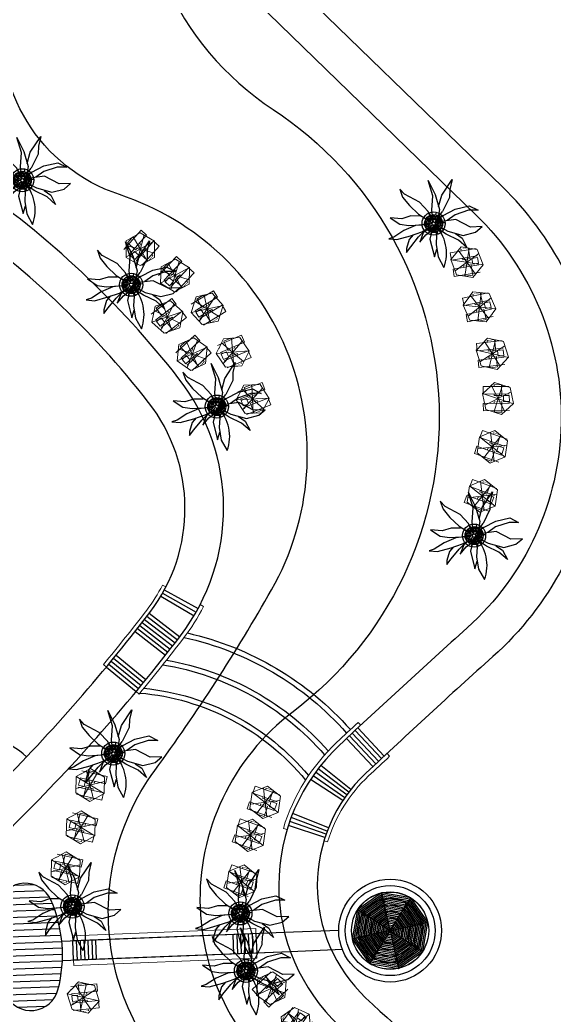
# Model space of a CAD drawing. Extents: x 309418 to 1212698, y 3438380 to 6877191.
# Drawn here: x 606467.5 to 606509.1, y 3438648.6 to 3438726 of the extents above; entities that cross this region are included whole.
import ezdxf

# ---------------------------------------------------------------- set-up
doc = ezdxf.new("R2010")
doc.units = 0
doc.header["$MEASUREMENT"] = 0
doc.set_wipeout_variables(frame=1)
for name, color, linetype in [('DRAFT LINES', 32, 'Continuous'), ('DRAFT-LINES', 10, 'Continuous'), ('LA-FLOWERING-TREE', 221, 'Continuous'), ('LA-HARD-PAVE-HATCH-MARBLE-TYPE (PV - MT-BG-01-AN - RA- ∅ - 01)', 227, 'Continuous'), ('LA-HARD-PAVE-HATCH-WOOD-TYPE( PV - WO-DW-01-∅ - ∅-∅ - 04)', 17, 'Continuous'), ('LA-HARD-PAVE-LINE-01', 30, 'Continuous'), ('LA-LANDSCAPE BASE', 140, 'Continuous'), ('LA-PATTERN', 28, 'Continuous'), ('LA-PLNT-PALMS', 251, 'Continuous'), ('LA-PLNT-TREE-TRUNK', 52, 'Continuous'), ('X-DK-LANDSCPE BASE$0$LA-WOODEN -ELEV', 45, 'Continuous'), ('X-DK-LANDSCPE BASE$0$LA-WOODEN ELEV2', 29, 'Continuous')]:
    doc.layers.add(name, color=color, linetype=linetype)
for name, color, linetype, lineweight in [('HW-LA-SF-LOUNGE CHAIRS', 215, 'Continuous', 0), ('L-CON-SF-CABANA', 215, 'Continuous', 0), ('LA-HARD-WALL', 71, 'Continuous', 20), ('X-DK-LANDSCPE BASE$0$LA-PLNT-PALM', 102, 'Continuous', 20)]:
    doc.layers.add(name, color=color, linetype=linetype, lineweight=lineweight)

# ---------------------------------------------------------------- blocks, each defined once
blk = doc.blocks.new('X-DK-LANDSCPE BASE$0$aapp')
at = {"color": 30, "true_color": 0xf8991e}
blk.add_circle((0, 0), 3.015, dxfattribs=at)
at = {"layer": 'X-DK-LANDSCPE BASE$0$LA-WOODEN -ELEV', "color": 30, "true_color": 0xf8991e}
for points in [[(1.154, 2.786), (-1.154, 2.786), (-2.786, 1.154), (-2.786, -1.154), (-1.154, -2.786), (1.154, -2.786), (2.786, -1.154), (2.786, 1.154)], [(-0.936, 2.062), (-0.797, 2.12), (-0.854, 2.258), (-0.993, 2.201)], [(0.797, 2.12), (0.935, 2.062), (0.993, 2.201), (0.854, 2.258)], [(-2.12, 0.797), (-2.063, 0.935), (-2.201, 0.993), (-2.259, 0.854)], [(0.478, 1.154), (-0.478, 1.154), (-1.154, 0.478), (-1.154, -0.478), (-0.478, -1.154), (0.478, -1.154), (1.153, -0.478), (1.153, 0.478)], [(2.062, 0.935), (2.12, 0.797), (2.258, 0.854), (2.201, 0.993)], [(-2.063, -0.936), (-2.12, -0.797), (-2.259, -0.854), (-2.201, -0.993)], [(2.12, -0.797), (2.062, -0.936), (2.201, -0.993), (2.258, -0.854)], [(-0.797, -2.12), (-0.936, -2.062), (-0.993, -2.201), (-0.854, -2.258)], [(0.935, -2.062), (0.797, -2.12), (0.854, -2.258), (0.993, -2.201)]]:
    blk.add_lwpolyline(points, close=True, dxfattribs=at)
for points in [[(-0.022, 0.038), (-1.158, 2.782)], [(-0.017, 0.042), (-1.154, 2.786)], [(-0.012, 0.042), (-1.148, 2.786)], [(0.011, 0.042), (1.148, 2.786)], [(0.017, 0.042), (1.154, 2.786)], [(0.021, 0.038), (1.158, 2.782)], [(-0.042, 0.017), (-2.786, 1.154)], [(-0.042, 0.011), (-2.786, 1.148)], [(-0.038, 0.021), (-2.782, 1.158)], [(0.038, 0.021), (2.782, 1.158)], [(0.042, 0.017), (2.786, 1.154)], [(0.042, 0.011), (2.786, 1.148)], [(-0.042, -0.012), (-2.786, -1.148)], [(-0.042, -0.017), (-2.786, -1.154)], [(-0.038, -0.021), (-2.782, -1.158)], [(-0.022, -0.038), (-1.158, -2.782)], [(-0.017, -0.042), (-1.154, -2.786)], [(-0.012, -0.042), (-1.148, -2.786)], [(0.011, -0.042), (1.148, -2.786)], [(0.017, -0.042), (1.154, -2.786)], [(0.021, -0.038), (1.158, -2.782)], [(0.038, -0.021), (2.782, -1.158)], [(0.042, -0.012), (2.786, -1.148)], [(0.042, -0.017), (2.786, -1.154)]]:
    blk.add_lwpolyline(points, dxfattribs=at)
at = {"layer": 'X-DK-LANDSCPE BASE$0$LA-WOODEN ELEV2', "color": 30, "true_color": 0xf8991e}
for points in [[(1.103, 2.662), (-1.103, 2.662), (-2.662, 1.103), (-2.662, -1.103), (-1.103, -2.662), (1.103, -2.662), (2.662, -1.103), (2.662, 1.103)], [(1.051, 2.539), (-1.052, 2.539), (-2.539, 1.052), (-2.539, -1.052), (-1.052, -2.539), (1.051, -2.539), (2.539, -1.052), (2.539, 1.052)], [(1, 2.415), (-1, 2.415), (-2.415, 1), (-2.415, -1), (-1, -2.415), (1, -2.415), (2.415, -1), (2.415, 1)], [(0.949, 2.292), (-0.949, 2.292), (-2.292, 0.949), (-2.292, -0.949), (-0.949, -2.292), (0.949, -2.292), (2.292, -0.949), (2.292, 0.949)], [(0.898, 2.168), (-0.898, 2.168), (-2.168, 0.898), (-2.168, -0.898), (-0.898, -2.168), (0.898, -2.168), (2.168, -0.898), (2.168, 0.898)], [(0.847, 2.045), (-0.847, 2.045), (-2.045, 0.847), (-2.045, -0.847), (-0.847, -2.045), (0.847, -2.045), (2.045, -0.847), (2.045, 0.847)], [(0.796, 1.921), (-0.796, 1.921), (-1.921, 0.796), (-1.921, -0.796), (-0.796, -1.921), (0.796, -1.921), (1.921, -0.796), (1.921, 0.796)], [(0.745, 1.798), (-0.745, 1.798), (-1.798, 0.745), (-1.798, -0.745), (-0.745, -1.798), (0.745, -1.798), (1.797, -0.745), (1.797, 0.745)], [(0.693, 1.674), (-0.693, 1.674), (-1.674, 0.693), (-1.674, -0.693), (-0.693, -1.674), (0.693, -1.674), (1.674, -0.693), (1.674, 0.693)], [(0.642, 1.55), (-0.642, 1.55), (-1.551, 0.642), (-1.551, -0.642), (-0.642, -1.551), (0.642, -1.551), (1.55, -0.642), (1.55, 0.642)], [(0.591, 1.427), (-0.591, 1.427), (-1.427, 0.591), (-1.427, -0.591), (-0.591, -1.427), (0.591, -1.427), (1.427, -0.591), (1.427, 0.591)], [(0.54, 1.303), (-0.54, 1.303), (-1.304, 0.54), (-1.304, -0.54), (-0.54, -1.304), (0.54, -1.304), (1.303, -0.54), (1.303, 0.54)], [(0.489, 1.18), (-0.489, 1.18), (-1.18, 0.489), (-1.18, -0.489), (-0.489, -1.18), (0.489, -1.18), (1.18, -0.489), (1.18, 0.489)], [(0.427, 1.03), (-0.427, 1.03), (-1.03, 0.427), (-1.03, -0.427), (-0.427, -1.03), (0.427, -1.03), (1.03, -0.427), (1.03, 0.427)], [(0.375, 0.906), (-0.376, 0.906), (-0.907, 0.375), (-0.907, -0.376), (-0.376, -0.907), (0.375, -0.907), (0.906, -0.376), (0.906, 0.375)], [(0.324, 0.783), (-0.324, 0.783), (-0.783, 0.324), (-0.783, -0.324), (-0.324, -0.783), (0.324, -0.783), (0.783, -0.324), (0.783, 0.324)], [(0.273, 0.659), (-0.273, 0.659), (-0.66, 0.273), (-0.66, -0.273), (-0.273, -0.659), (0.273, -0.659), (0.659, -0.273), (0.659, 0.273)], [(0.222, 0.536), (-0.222, 0.536), (-0.536, 0.222), (-0.536, -0.222), (-0.222, -0.536), (0.222, -0.536), (0.536, -0.222), (0.536, 0.222)], [(0.171, 0.412), (-0.171, 0.412), (-0.412, 0.171), (-0.412, -0.171), (-0.171, -0.412), (0.171, -0.412), (0.412, -0.171), (0.412, 0.171)], [(0.12, 0.289), (-0.12, 0.289), (-0.289, 0.12), (-0.289, -0.12), (-0.12, -0.289), (0.12, -0.289), (0.289, -0.12), (0.289, 0.12)], [(0.068, 0.165), (-0.069, 0.165), (-0.165, 0.068), (-0.165, -0.069), (-0.069, -0.165), (0.068, -0.165), (0.165, -0.069), (0.165, 0.068)], [(0.017, 0.042), (-0.017, 0.042), (-0.042, 0.017), (-0.042, -0.017), (-0.017, -0.042), (0.017, -0.042), (0.042, -0.017), (0.042, 0.017)]]:
    blk.add_lwpolyline(points, close=True, dxfattribs=at)
blk = doc.blocks.new('Lounge 1')
at = {"lineweight": 13, "extrusion": (0, 0, -1)}
blk.add_line((0.411, 1.439), (0.411, 0.859), dxfattribs=at)
blk.add_wipeout([(0.29, 0.859), (0.29, 0), (-0.29, 0), (-0.29, 0.859), (-0.411, 0.859), (-0.411, 1.439), (-0.29, 1.439), (-0.29, 2.03), (0.29, 2.03), (0.29, 1.439), (0.411, 1.439), (0.411, 0.859)])
at = {"extrusion": (0, 0, -1)}
for p, q in [((-0.29, 2.03), (-0.29, 0)), ((0.29, 2.03), (0.29, 0)), ((0.29, 0), (-0.29, 0))]:
    blk.add_line(p, q, dxfattribs=at)
at = {"lineweight": 13, "extrusion": (0, 0, -1)}
for p, q in [((-0.29, 1.439), (-0.411, 1.439)), ((-0.411, 1.439), (-0.411, 0.859)), ((-0.29, 0.859), (-0.411, 0.859)), ((0.411, 1.439), (0.29, 1.439)), ((0.411, 0.859), (0.29, 0.859))]:
    blk.add_line(p, q, dxfattribs=at)
blk.add_lwpolyline([(0.29, 1.439), (-0.29, 1.439)])
blk = doc.blocks.new('umbrella')
blk.add_lwpolyline([(-0.328, 1.236), (-1.23, 0.331), (-0.897, -0.902), (0.338, -1.231), (1.239, -0.326), (0.907, 0.907)], close=True)
for points in [[(0.329, -1.229), (-0.331, 1.235)], [(1.074, 0.287), (-1.064, -0.282)]]:
    blk.add_lwpolyline(points)
at = {"layer": 'L-CON-SF-CABANA', "extrusion": (0, 0, -1)}
for p, q in [((0.575, 0.995), (-0.571, -0.989)), ((-0.987, 0.575), (0.996, -0.57))]:
    blk.add_line(p, q, dxfattribs=at)
blk = doc.blocks.new('LA-SIDE TABLE-0')
at = {"layer": 'HW-LA-SF-LOUNGE CHAIRS'}
blk.add_lwpolyline([(-0.161, 0.157), (0.161, -0.157), (-0.153, -0.479), (-0.475, -0.166)], close=True, dxfattribs=at)
blk = doc.blocks.new('*U302')
at = {"layer": 'HW-LA-SF-LOUNGE CHAIRS', "rotation": 193.0478883174495}
blk.add_blockref('Lounge 1', (-0.896, 0.978), dxfattribs=at)
blk.add_blockref('Lounge 1', (0.37, 1.272), dxfattribs=at)
at = {"rotation": 237.2581601565876}
blk.add_blockref('LA-SIDE TABLE-0', (0.195, -0.852), dxfattribs=at)
at = {"layer": 'HW-LA-SF-LOUNGE CHAIRS', "rotation": 196.5568815952685}
blk.add_blockref('umbrella', (-0.003, 0.005), dxfattribs=at)
blk = doc.blocks.new('*U303')
at = {"layer": 'HW-LA-SF-LOUNGE CHAIRS', "rotation": 190.466867392969}
blk.add_blockref('Lounge 1', (-0.851, 1.018), dxfattribs=at)
blk.add_blockref('Lounge 1', (0.427, 1.254), dxfattribs=at)
at = {"rotation": 234.6771392321072}
blk.add_blockref('LA-SIDE TABLE-0', (0.157, -0.86), dxfattribs=at)
at = {"layer": 'HW-LA-SF-LOUNGE CHAIRS', "rotation": 193.9758606707882}
blk.add_blockref('umbrella', (-0.003, 0.006), dxfattribs=at)
blk = doc.blocks.new('*U304')
at = {"layer": 'HW-LA-SF-LOUNGE CHAIRS', "rotation": 196.5195792732991}
blk.add_blockref('Lounge 1', (-0.954, 0.922), dxfattribs=at)
blk.add_blockref('Lounge 1', (0.293, 1.292), dxfattribs=at)
at = {"rotation": 240.7298511124373}
blk.add_blockref('LA-SIDE TABLE-0', (0.247, -0.839), dxfattribs=at)
at = {"layer": 'HW-LA-SF-LOUNGE CHAIRS', "rotation": 200.0285725511182}
blk.add_blockref('umbrella', (-0.004, 0.005), dxfattribs=at)
blk = doc.blocks.new('*U305')
at = {"layer": 'HW-LA-SF-LOUNGE CHAIRS', "rotation": 202.1258244882738}
blk.add_blockref('Lounge 1', (-1.039, 0.825), dxfattribs=at)
blk.add_blockref('Lounge 1', (0.165, 1.314), dxfattribs=at)
at = {"rotation": 246.336096327412}
blk.add_blockref('LA-SIDE TABLE-0', (0.328, -0.811), dxfattribs=at)
at = {"layer": 'HW-LA-SF-LOUNGE CHAIRS', "rotation": 205.6348177660929}
blk.add_blockref('umbrella', (-0.004, 0.005), dxfattribs=at)
blk = doc.blocks.new('*U218')
at = {"layer": 'HW-LA-SF-LOUNGE CHAIRS', "rotation": 222.1621553036277}
blk.add_blockref('Lounge 1', (-1.259, 0.419), dxfattribs=at)
blk.add_blockref('Lounge 1', (-0.295, 1.291), dxfattribs=at)
at = {"rotation": 266.3724271427658}
blk.add_blockref('LA-SIDE TABLE-0', (0.586, -0.65), dxfattribs=at)
at = {"layer": 'HW-LA-SF-LOUNGE CHAIRS', "rotation": 225.6711485814467}
blk.add_blockref('umbrella', (-0.006, 0.003), dxfattribs=at)
blk = doc.blocks.new('*U310')
at = {"layer": 'HW-LA-SF-LOUNGE CHAIRS', "rotation": 334.2590457038087}
blk.add_blockref('Lounge 1', (0.085, -1.324), dxfattribs=at)
blk.add_blockref('Lounge 1', (-1.086, -0.759), dxfattribs=at)
at = {"rotation": 18.46931754294685}
blk.add_blockref('LA-SIDE TABLE-0', (0.382, 0.787), dxfattribs=at)
at = {"layer": 'HW-LA-SF-LOUNGE CHAIRS', "rotation": 337.7680389816278}
blk.add_blockref('umbrella', (-0.001, -0.006), dxfattribs=at)
blk = doc.blocks.new('*U309')
at = {"layer": 'HW-LA-SF-LOUNGE CHAIRS', "rotation": 335.7175167937482}
blk.add_blockref('Lounge 1', (0.119, -1.321), dxfattribs=at)
blk.add_blockref('Lounge 1', (-1.066, -0.787), dxfattribs=at)
at = {"rotation": 19.92778863288645}
blk.add_blockref('LA-SIDE TABLE-0', (0.361, 0.796), dxfattribs=at)
at = {"layer": 'HW-LA-SF-LOUNGE CHAIRS', "rotation": 339.2265100715674}
blk.add_blockref('umbrella', (-0.001, -0.006), dxfattribs=at)
blk = doc.blocks.new('*U308')
at = {"layer": 'HW-LA-SF-LOUNGE CHAIRS', "rotation": 351.7260791115171}
blk.add_blockref('Lounge 1', (0.479, -1.237), dxfattribs=at)
blk.add_blockref('Lounge 1', (-0.808, -1.05), dxfattribs=at)
at = {"rotation": 35.93635095065526}
blk.add_blockref('LA-SIDE TABLE-0', (0.128, 0.865), dxfattribs=at)
at = {"layer": 'HW-LA-SF-LOUNGE CHAIRS', "rotation": 355.2350723893362}
blk.add_blockref('umbrella', (0.001, -0.006), dxfattribs=at)
blk = doc.blocks.new('*U307')
at = {"layer": 'HW-LA-SF-LOUNGE CHAIRS', "rotation": 359.5052460725776}
for p in [(-0.658, -1.15), (0.642, -1.161)]:
    blk.add_blockref('Lounge 1', p, dxfattribs=at)
at = {"rotation": 43.71551791171577}
blk.add_blockref('LA-SIDE TABLE-0', (0.01, 0.874), dxfattribs=at)
at = {"layer": 'HW-LA-SF-LOUNGE CHAIRS', "rotation": 3.014239350396695}
blk.add_blockref('umbrella', (0.002, -0.006), dxfattribs=at)
blk = doc.blocks.new('*U306')
at = {"layer": 'HW-LA-SF-LOUNGE CHAIRS', "rotation": 1.591817931496829}
for p in [(-0.616, -1.173), (0.684, -1.137)]:
    blk.add_blockref('Lounge 1', p, dxfattribs=at)
at = {"rotation": 45.802089770635}
blk.add_blockref('LA-SIDE TABLE-0', (-0.022, 0.874), dxfattribs=at)
at = {"layer": 'HW-LA-SF-LOUNGE CHAIRS', "rotation": 5.100811209315932}
blk.add_blockref('umbrella', (0.002, -0.006), dxfattribs=at)
blk = doc.blocks.new('*U311')
at = {"layer": 'HW-LA-SF-LOUNGE CHAIRS', "rotation": 345.323689708554}
blk.add_blockref('Lounge 1', (0.338, -1.283), dxfattribs=at)
blk.add_blockref('Lounge 1', (-0.92, -0.954), dxfattribs=at)
at = {"rotation": 29.53396154769224}
blk.add_blockref('LA-SIDE TABLE-0', (0.224, 0.845), dxfattribs=at)
at = {"layer": 'HW-LA-SF-LOUNGE CHAIRS', "rotation": 348.8326829863731}
blk.add_blockref('umbrella', (0, -0.006), dxfattribs=at)
blk = doc.blocks.new('*U312')
at = {"layer": 'HW-LA-SF-LOUNGE CHAIRS', "rotation": 339.5100367915709}
blk.add_blockref('Lounge 1', (0.206, -1.311), dxfattribs=at)
blk.add_blockref('Lounge 1', (-1.011, -0.856), dxfattribs=at)
at = {"rotation": 23.72030863070905}
blk.add_blockref('LA-SIDE TABLE-0', (0.308, 0.818), dxfattribs=at)
at = {"layer": 'HW-LA-SF-LOUNGE CHAIRS', "rotation": 343.0190300693899}
blk.add_blockref('umbrella', (0, -0.006), dxfattribs=at)
blk = doc.blocks.new('*U365')
at = {"layer": 'HW-LA-SF-LOUNGE CHAIRS', "rotation": 159.3400600321128}
blk.add_blockref('Lounge 1', (-0.202, 1.311), dxfattribs=at)
blk.add_blockref('Lounge 1', (1.014, 0.853), dxfattribs=at)
at = {"rotation": 203.5503318712509}
blk.add_blockref('LA-SIDE TABLE-0', (-0.31, -0.818), dxfattribs=at)
at = {"layer": 'HW-LA-SF-LOUNGE CHAIRS', "rotation": 162.8490533099319}
blk.add_blockref('umbrella', (0, 0.006), dxfattribs=at)
blk = doc.blocks.new('*U364')
at = {"layer": 'HW-LA-SF-LOUNGE CHAIRS', "rotation": 148.5272263736996}
blk.add_blockref('Lounge 1', (0.047, 1.326), dxfattribs=at)
blk.add_blockref('Lounge 1', (1.156, 0.647), dxfattribs=at)
at = {"rotation": 192.7374982128377}
blk.add_blockref('LA-SIDE TABLE-0', (-0.458, -0.745), dxfattribs=at)
at = {"layer": 'HW-LA-SF-LOUNGE CHAIRS', "rotation": 152.0362196515186}
blk.add_blockref('umbrella', (0.001, 0.006), dxfattribs=at)
blk = doc.blocks.new('*U339')
at = {"layer": 'HW-LA-SF-LOUNGE CHAIRS', "rotation": 16.7756276614446}
blk.add_blockref('Lounge 1', (0.958, -0.918), dxfattribs=at)
blk.add_blockref('Lounge 1', (-0.287, -1.293), dxfattribs=at)
at = {"rotation": 60.98589950058279}
blk.add_blockref('LA-SIDE TABLE-0', (-0.25, 0.838), dxfattribs=at)
at = {"layer": 'HW-LA-SF-LOUNGE CHAIRS', "rotation": 20.28462093926371}
blk.add_blockref('umbrella', (0.004, -0.005), dxfattribs=at)
blk = doc.blocks.new('GH-B-LA-HD-FURN-Tree-Pit-140-C2')
blk.add_wipeout([(-0.285, 0.639), (-0.331, 0.617), (-0.371, 0.593), (-0.464, 0.524), (-0.509, 0.48), (-0.547, 0.437), (-0.566, 0.411), (-0.593, 0.373), (-0.614, 0.337), (-0.643, 0.276), (-0.665, 0.22), (-0.683, 0.154), (-0.692, 0.107), (-0.698, 0.047), (-0.7, 0.008), (-0.7, -0.016), (-0.696, -0.075), (-0.684, -0.149), (-0.657, -0.241), (-0.632, -0.301), (-0.605, -0.352), (-0.578, -0.395), (-0.516, -0.473), (-0.43, -0.552), (-0.377, -0.59), (-0.308, -0.629), (-0.192, -0.673), (-0.137, -0.686), (-0.026, -0.7), (0.028, -0.699), (0.16, -0.681), (0.232, -0.66), (0.287, -0.638), (0.411, -0.567), (0.473, -0.516), (0.517, -0.472), (0.565, -0.413), (0.608, -0.346), (0.66, -0.234), (0.679, -0.17), (0.695, -0.08), (0.699, 0.027), (0.674, 0.189), (0.649, 0.262), (0.618, 0.329), (0.576, 0.398), (0.529, 0.458), (0.47, 0.518), (0.414, 0.565), (0.336, 0.614), (0.277, 0.643), (0.234, 0.66), (0.176, 0.677), (0.135, 0.687), (0.1, 0.693), (0.045, 0.699), (0.004, 0.7), (-0.03, 0.699), (-0.071, 0.696), (-0.096, 0.693), (-0.124, 0.689), (-0.195, 0.672)])
at = {"linetype": 'Continuous', "ltscale": 7}
blk.add_circle((0, 0), 0.7, dxfattribs=at)
for centre, radius in [((0, 0), 0.7), ((-0.592, 0.009, 0), 0.0312), ((-0.526, 0.216, 0), 0.0751), ((-0.542, 0.345, 0), 0.0312), ((-0.482, 0.387, 0), 0.0312), ((-0.442, 0.118, 0), 0.0312), ((-0.432, -0.011, 0), 0.0312), ((-0.385, 0.277, 0), 0.0744), ((-0.38, 0.429, 0), 0.0489), ((-0.345, 0.538, 0), 0.0489), ((-0.319, 0.363, 0), 0.0312), ((-0.319, 0.189, 0), 0.0312), ((-0.223, 0.255, 0), 0.0751), ((-0.203, 0.436, 0), 0.0864), ((-0.239, 0.566, 0), 0.0312), ((-0.106, 0.624, 0), 0.0312), ((-0.046, 0.394, 0), 0.0751), ((-0.067, 0.526, 0), 0.0489), ((0.025, 0.561, 0), 0.0312), ((0.091, 0.494, 0), 0.0489), ((0.075, 0.397, 0), 0.0312), ((0.163, 0.33, 0), 0.0312), ((0.221, 0.245, 0), 0.0744), ((0.226, 0.418, 0), 0.0751), ((0.247, 0.56, 0), 0.0312), ((0.336, -0.05, 0), 0.0744), ((0.328, 0.519, 0), 0.0489), ((0.314, 0.186, 0), 0.0312), ((0.342, 0.102, 0), 0.0489), ((0.39, 0.277, 0), 0.0744), ((0.396, 0.429, 0), 0.0489), ((0.498, 0.095, 0), 0.0751), ((0.498, -0.073, 0), 0.0751), ((0.48, 0.346, 0), 0.0312), ((0.553, 0.255, 0), 0.0751), ((0.602, 0.143, 0), 0.0312), ((-0.664, -0.034, 0), 0.0312), ((-0.602, -0.135, 0), 0.0744), ((-0.523, -0.055, 0), 0.0312), ((-0.508, -0.414, 0), 0.0312), ((-0.505, -0.182, 0), 0.0312), ((-0.43, -0.174, 0), 0.0312), ((-0.406, -0.372, 0), 0.0489), ((-0.386, -0.273, 0), 0.0489), ((-0.327, -0.118, 0), 0.0744), ((-0.345, -0.437, 0), 0.0312), ((-0.285, -0.24, 0), 0.0489), ((-0.249, -0.546, 0), 0.0751), ((-0.229, -0.365, 0), 0.0864), ((-0.214, -0.155, 0), 0.0312), ((-0.175, -0.631, 0), 0.0312), ((-0.144, -0.505, 0), 0.0312), ((-0.11, -0.277, 0), 0.0489), ((-0.086, -0.557, 0), 0.0489), ((0.043, -0.574, 0), 0.0751), ((0.028, -0.318, 0), 0.0489), ((0.011, -0.474, 0), 0.0312), ((0.01, -0.669, 0), 0.0312), ((0.049, -0.404, 0), 0.0312), ((0.112, -0.242, 0), 0.0489), ((0.195, -0.556, 0), 0.0744), ((0.2, -0.382, 0), 0.0751), ((0.184, -0.17, 0), 0.0312), ((0.211, -0.253, 0), 0.0489), ((0.255, -0.157, 0), 0.0312), ((0.274, -0.477, 0), 0.0312), ((0.346, -0.263, 0), 0.0489), ((0.37, -0.372, 0), 0.0489), ((0.384, -0.154, 0), 0.0312), ((0.454, -0.455, 0), 0.0312), ((0.456, -0.261, 0), 0.0312), ((0.521, -0.179, 0), 0.0312)]:
    blk.add_circle(centre, radius)
for centre, radius, start, end in [((-0.738, 0.073, 0), 0.0751, 300.56995, 48.13189), ((-0.667, 0.152, 0), 0.0312, 228.25091, 106.0031), ((-0.703, 0.259, 0), 0.0489, 338.95156, 340.5973), ((-0.617, 0.292, 0), 0.0312, 212.38699, 96.93294), ((-0.532, 0.493, 0), 0.0744, 249.8969, 24.44616), ((-0.141, 0.712, 0), 0.0489, 225.13359, 337.31896), ((0.053, 0.676, 0), 0.0744, 161.29619, 9.73208), ((0.228, 0.639, 0), 0.0312, 117.36186, 23.37918), ((0.491, 0.534, 0), 0.0312, 191.31199, 263.52729), ((0.572, 0.436, 0), 0.0864, 143.86727, 290.7577), ((0.676, 0.067, 0), 0.0751, 82.37222, 288.96734), ((-0.683, -0.259, 0), 0.0489, 330.55443, 70.90521), ((-0.558, -0.308, 0), 0.0744, 243.04684, 174.73742), ((-0.568, -0.456, 0), 0.0312, 13.63317, 63.92155), ((-0.411, -0.524, 0), 0.0744, 297.59757, 166.13286), ((-0.345, -0.612, 0), 0.0312, 335.79609, 145.33578), ((-0.126, -0.734, 0), 0.0751, 29.1719, 131.34724), ((0.145, -0.71, 0), 0.0751, 33.568, 169.58741), ((0.364, -0.524, 0), 0.0744, 340.2974, 269.33505), ((0.527, -0.546, 0), 0.0751, 97.23348, 170.67419), ((0.547, -0.365, 0), 0.0864, 29.69595, 262.86872), ((0.661, -0.083, 0), 0.0489, 40.76282, 304.86097), ((0.672, -0.262, 0), 0.0489, 95.69847, 221.74846), ((0.664, -0.168, 0), 0.0312, 47.4763, 284.07386), ((0.73, -0.03, 0), 0.0312, 164.22546, 190.99296)]:
    blk.add_arc(centre, radius, start, end)
blk = doc.blocks.new('P200')
blk.add_lwpolyline([(0, -0.1), (0, 0.1)])
blk = doc.blocks.new('COARSE GRAVEL')
blk.add_wipeout([(0.677, 0.593), (0.693, 0.574), (0.693, 0.574), (0.73, 0.527), (0.758, 0.485), (0.793, 0.425), (0.81, 0.393), (0.831, 0.346), (0.85, 0.297), (0.867, 0.242), (0.883, 0.174), (0.894, 0.105), (0.899, 0.041), (0.9, -0.016), (0.898, -0.066), (0.892, -0.123), (0.88, -0.186), (0.867, -0.24), (0.848, -0.301), (0.82, -0.372), (0.79, -0.431), (0.757, -0.487), (0.72, -0.54), (0.681, -0.589), (0.641, -0.632), (0.605, -0.666), (0.579, -0.689), (0.53, -0.728), (0.477, -0.763), (0.444, -0.783), (0.404, -0.804), (0.374, -0.819), (0.305, -0.847), (0.25, -0.865), (0.153, -0.887), (0.088, -0.896), (0.02, -0.9), (-0.062, -0.898), (-0.179, -0.882), (-0.241, -0.867), (-0.295, -0.85), (-0.358, -0.826), (-0.43, -0.791), (-0.464, -0.771), (-0.526, -0.731), (-0.571, -0.696), (-0.616, -0.656), (-0.68, -0.59), (-0.714, -0.548), (-0.748, -0.5), (-0.791, -0.43), (-0.832, -0.343), (-0.866, -0.245), (-0.889, -0.14), (-0.899, -0.041), (-0.897, 0.077), (-0.881, 0.186), (-0.856, 0.277), (-0.839, 0.326), (-0.811, 0.39), (-0.778, 0.452), (-0.742, 0.509), (-0.702, 0.563), (-0.651, 0.621), (-0.592, 0.678), (-0.491, 0.754), (-0.4, 0.806), (-0.329, 0.838), (-0.192, 0.879), (-0.105, 0.894), (0.013, 0.9), (0.085, 0.896), (0.203, 0.877), (0.251, 0.864), (0.353, 0.828), (0.407, 0.803), (0.424, 0.794), (0.47, 0.768), (0.49, 0.755), (0.524, 0.732), (0.558, 0.706), (0.616, 0.656), (0.651, 0.622)])
at = {"rotation": 45.00000000604048}
blk.add_blockref('GH-B-LA-HD-FURN-Tree-Pit-140-C2', (0, 0), dxfattribs=at)
at = {"layer": 'LA-HARD-PAVE-HATCH-WOOD-TYPE( PV - WO-DW-01-∅ - ∅-∅ - 04)'}
blk.add_circle((0, 0), 0.9, dxfattribs=at)
at = {"layer": 'LA-HARD-PAVE-LINE-01'}
blk.add_circle((0, 0), 0.7, dxfattribs=at)
at = {"layer": 'LA-HARD-PAVE-HATCH-WOOD-TYPE( PV - WO-DW-01-∅ - ∅-∅ - 04)'}
for p, rotation in [((-0.24, 0.763), 197.4295865630063), ((0.252, 0.759), 161.6197243753375), ((-0.8, 0.013), 269.0493109383438), ((-0.641, 0.479), 233.239448750675), ((0.649, 0.468), 125.8098621876688), ((-0.656, -0.457), 304.8591731260126), ((-0.265, -0.755), 340.6690353136814), ((0.227, -0.767), 16.47889750135008), ((0.633, -0.489), 52.28875968901892), ((0.8, -0.027), 88.09862187668766)]:
    blk.add_blockref('P200', p, dxfattribs=dict(at, rotation=rotation))
blk = doc.blocks.new('GH-B-LA-PL-PALM')
for p, q in [((-1.517, 2.964), (-2.174, 3.082)), ((-2.174, 3.082), (-1.583, 2.408)), ((-1.583, 2.408), (-1.319, 1.141)), ((-0.725, 2.373), (-1.517, 2.964)), ((-0.226, 1.232), (-0.725, 2.373)), ((-2.808, 1.298), (-2.97, 2.047)), ((-2.97, 2.047), (-2.513, 1.474)), ((-1.933, 0.598), (-2.808, 1.298)), ((-2.513, 1.474), (-1.587, 0.875)), ((-1.587, 0.875), (-0.851, 0.675)), ((-1.319, 1.141), (-0.653, 0.504)), ((-0.022, 0.123), (-0.226, 1.232)), ((-0.955, 0.175), (-1.933, 0.598)), ((-0.955, 0.175), (-0.123, 0.023)), ((-0.653, 0.504), (-0.099, 0.076)), ((-0.585, -0.034), (-1.172, -0.045)), ((0.206, -1.184), (0.662, -1.757)), ((0.662, -1.757), (1.267, -2.163)), ((1.267, -2.163), (1.777, -2.915))]:
    blk.add_line(p, q)
for points in [[(-0.451, 1.808), (-0.499, 2.44), (-0.17, 3.188), (-0.209, 2.316), (0.031, 1.265), (0.106, 0.609)], [(0.075, 0.1), (0.543, 0.728), (1.155, 1.179), (1.809, 1.901), (2.162, 2.778)], [(0.112, 0.054), (1.131, 0.546), (1.977, 1.672), (1.392, 1.44)], [(-0.085, -0.091), (-0.721, -0.772), (-1.64, -1.411), (-2.332, -2.431), (-1.827, -1.319), (-1.132, -0.325), (-0.476, 0.023), (-0.125, 0.006)], [(0.484, -0.064), (1.072, -0.167), (1.803, 0.069), (1.06, 0.076), (0.462, 0.223)], [(-1.27, -0.522), (-2.104, -0.891), (-3.563, -1.025), (-2.852, -0.688), (-2.355, -0.309), (-1.172, -0.045)], [(-0.056, -0.112), (-0.459, -0.92), (-0.598, -1.887), (-0.356, -3.184), (-0.437, -3.729), (-0.092, -3.173), (0.082, -2.348), (0.165, -1.363), (0.015, -0.124)], [(0.089, -0.087), (1.018, -0.999), (1.885, -1.46), (2.766, -1.745), (3.106, -1.976), (2.762, -1.439), (1.868, -0.796), (1.076, -0.298), (0.553, -0.094), (0.123, -0.021)], [(1.777, -2.915), (1.7, -2.02), (1.329, -1.394), (0.682, -0.702)], [(1.682, -0.703), (2.163, -0.713), (2.841, -0.428), (3.079, -0.234), (2.524, -0.261), (1.55, -0.256), (0.968, -0.194)]]:
    blk.add_lwpolyline(points)
blk.add_arc((3.175, -0.24), 3.184, 108.55511, 173.42729)
at = {"layer": 'LA-PLNT-TREE-TRUNK'}
blk.add_circle((0, 0), 0.131, dxfattribs=at)

msp = doc.modelspace()

# ---------------------------------------------------------------- hatches: boundary and pattern name
at = {"layer": 'LA-PATTERN', "true_color": 0x99724c}
h = msp.add_hatch(dxfattribs=at)
h.set_pattern_fill('_USER', color=35, scale=0.5, angle=182.0404168, pattern_type=0)
h.set_pattern_definition([(182.04041678, (0, 0), (0.017802232066, -0.49968298003), [])])
edge = h.paths.add_edge_path()
edge.add_arc((606460.24141, 3438653.25038), 10.59672, 345.253971, 383.9077351)
edge.add_arc((606467.93863, 3438656.66256), 2.1771, 23.907735, 162.1963026)
edge.add_arc((606474.90538, 3438654.42528), 9.49428, 162.1963026, 206.9654034)
edge.add_arc((606468.38372, 3438651.10729), 2.1771, 206.9654034, 345.253971)

# ---------------------------------------------------------------- linework, layer by layer
at = {"layer": 'DRAFT LINES', "color": 4}
msp.add_lwpolyline([(606478.01843, 3438667.61992, 0.02888666), (606487.10899, 3438681.66653, 0.47341659), (606475.26487, 3438712.4144, -0.3652658), (606466.25267, 3438727.0618, -0.10426279), (606470.02136, 3438737.17786, 0.12659864), (606479.2161, 3438765.6336, 0.00176635), (606479.36852, 3438768.298, -0.42162949), (606491.87526, 3438779.24869, -0.83751951), (606493.69666, 3438760.63164, 0.64289528), (606487.23257, 3438719.03173, -0.5177779), (606488.7809, 3438672.1831, 0.51980364), (606489.86525, 3438642.26636, -0.03332384), (606501.81734, 3438633.32172, -0.46585704), (606501.38047, 3438590.53924, 0.55185697), (606506.99062, 3438546.39194, -0.27550973), (606512.54555, 3438538.22431, 0.36638183), (606520.98941, 3438529.37511, -0.13317473), (606525.94353, 3438527.44654, -0.6003312), (606523.23018, 3438509.06554, -0.55869255), (606501.5186, 3438526.48228, 0.26765918), (606489.37591, 3438555.2991, -0.41299782), (606484.75721, 3438588.42586, 0.1082395), (606495.7159, 3438612.3744, 0.26652808), (606483.50898, 3438640.5204, -0.44180885)], format="xyb", close=True, dxfattribs=at)
at = {"layer": 'DRAFT LINES'}
for points in [[(606488.11877, 3438654.99395), (606470.78487, 3438654.31147)], [(606492.33119, 3438655.1598), (606488.11877, 3438654.99395)], [(606488.57494, 3438653.51075), (606470.82906, 3438652.81205)], [(606492.61605, 3438653.66986), (606488.57494, 3438653.51075)]]:
    msp.add_lwpolyline(points, dxfattribs=at)
at = {"layer": 'DRAFT-LINES'}
for points in [[(606508.47805, 3438475.58787, -0.11489037), (606496.3332, 3438528.92423, 0.2181063), (606486.0409, 3438551.69002, -0.00720977), (606478.85843, 3438558.13242, -0.43618786), (606478.76414, 3438594.04507, 0.53278998), (606470.8757, 3438643.21499, -0.52348805), (606467.29572, 3438663.62665, 0.03469235), (606480.01289, 3438678.08127, 0.3413348), (606479.89916, 3438698.09038, 0.07642218), (606463.60895, 3438713.4098, -0.5527676), (606464.65738, 3438738.79201, 0.4755141), (606469.70686, 3438769.40412), (606466.02866, 3438773.56203)], [(606503.91149, 3438478.30023, -0.10580583), (606493.33324, 3438528.9389, 0.2181063), (606484.07017, 3438549.42811, -0.00720977), (606476.8233, 3438555.92829, -0.43618786), (606476.71746, 3438596.23849, 0.53278998), (606469.61786, 3438640.49142, -0.52348805), (606465.1861, 3438665.75961, 0.03469235), (606477.62861, 3438679.90205, 0.3413348), (606477.53574, 3438696.24262, 0.07642218), (606461.9097, 3438710.93743, -0.5527676), (606463.16783, 3438741.39609, 0.4755141), (606467.45988, 3438767.41639), (606463.72499, 3438771.63838)], [(606509.06956, 3438765.70212), (606486.14213, 3438747.85204, 0.4552667), (606485.0676, 3438728.27204), (606502.97762, 3438710.86457, -0.4344856), (606502.33026, 3438678.70802, 0.00584193), (606492.39344, 3438669.5874, 0.43189398), (606492.36886, 3438647.74761, 0.06703778), (606512.70804, 3438633.14558, -0.52237604), (606517.00412, 3438597.28768), (606501.59543, 3438583.574, 0.43325153), (606500.91638, 3438557.31863, 0.09691104), (606531.50885, 3438537.02271, -0.22527028), (606544.16201, 3438523.0285), (606554.50771, 3438488.60714)], [(606645.51945, 3438695.76693, -0.15651859), (606622.45091, 3438697.41911, 0.16337411), (606596.78452, 3438698.91276, -0.17187102), (606573.00685, 3438700.69127, 0.27452542), (606538.69671, 3438696.52719, -0.13877641), (606523.30127, 3438690.36317, -0.40119639), (606512.36461, 3438698.81674, 0.16392939), (606505.06854, 3438713.01585), (606487.15853, 3438730.42333, -0.4552667), (606487.98509, 3438745.48487), (606510.94936, 3438763.32104)], [(606645.87457, 3438694.30958, -0.15651859), (606621.89172, 3438696.02724, 0.16337411), (606597.17848, 3438697.46542, -0.17187102), (606572.40196, 3438699.31864, 0.27452542), (606539.61238, 3438695.3391, -0.17500823), (606518.94623, 3438688.71648, 0.28772563), (606509.74292, 3438683.39892, -0.08856318), (606504.3329, 3438676.47432, 0.00584193), (606494.44773, 3438667.4011, 0.43189398), (606494.42807, 3438649.92927, 0.06703778), (606514.11669, 3438635.79429, -0.52237604), (606518.9986, 3438595.04669), (606503.58991, 3438581.333, 0.43325153), (606503.02403, 3438559.45353, 0.09691104), (606532.65646, 3438539.79454, -0.22527028), (606547.03504, 3438523.89202), (606547.9, 3438521.01421, 0.41426008), (606560.35671, 3438514.31629)], [(606480.29614, 3438677.95816, -0.15934903), (606492.94707, 3438670.51797, -0.15934903)], [(606480.55532, 3438678.31021, -0.1573267), (606493.23928, 3438670.79136, -0.1573267)], [(606478.92435, 3438676.18927, -0.17187191), (606491.50809, 3438669.12566, -0.17187191)], [(606478.641, 3438675.83116, -0.17506524), (606491.23651, 3438668.82853, -0.17506524)]]:
    msp.add_lwpolyline(points, format="xyb", dxfattribs=at)
msp.add_lwpolyline([(606470.48911, 3438650.55314, 0.17027648), (606469.92893, 3438657.54486, 0.68913643), (606465.86579, 3438657.32822, 0.19786523), (606466.44332, 3438650.12008, 0.68913643)], format="xyb", close=True, dxfattribs=at)
for radius in [4, 3.5, 3, 2.5, 2, 1.5, 1]:
    msp.add_circle((606496.33118, 3438655.15237), radius, dxfattribs=at)
msp.add_arc((606464.553, 3438665.0955), 5, 45.6965773, 237.2698566, dxfattribs=at)
at = {"layer": 'LA-FLOWERING-TREE'}
for points in [[(606478.75984, 3438681.65081), (606481.39809, 3438680.22264)], [(606478.49353, 3438681.18172), (606481.07199, 3438679.64824)], [(606478.62905, 3438681.41492), (606481.23793, 3438679.93379)], [(606477.21842, 3438679.36765), (606479.59364, 3438677.53508)], [(606477.39942, 3438679.60278), (606479.77864, 3438677.7754)], [(606477.57991, 3438679.8383), (606479.96311, 3438678.01612)], [(606476.67235, 3438678.66465), (606479.03552, 3438676.81656)], [(606476.85488, 3438678.89859), (606479.22208, 3438677.05566)], [(606477.03691, 3438679.13292), (606479.40812, 3438677.29517)], [(606476.4893, 3438678.43111), (606478.84843, 3438676.57787)], [(606474.81906, 3438676.34742), (606477.14132, 3438674.44818)], [(606475.00666, 3438676.57731), (606477.33306, 3438674.68315)], [(606474.25326, 3438675.6602), (606476.56303, 3438673.74579)], [(606474.44236, 3438675.88886), (606476.7563, 3438673.9795)], [(606474.63096, 3438676.11793), (606476.94907, 3438674.21363)], [(606495.65204, 3438668.52945), (606493.60404, 3438670.72164)], [(606495.87075, 3438668.73366), (606493.82389, 3438670.92691)], [(606494.99658, 3438667.91614), (606492.94516, 3438670.10512)], [(606495.21496, 3438668.12069), (606493.16468, 3438670.31074)], [(606495.43345, 3438668.32512), (606493.38431, 3438670.51625)], [(606493.11329, 3438665.92), (606490.72539, 3438667.73602)], [(606493.27706, 3438666.13044), (606490.9301, 3438667.99907)], [(606492.6506, 3438665.26756), (606490.14702, 3438666.92047)], [(606492.79998, 3438665.48845), (606490.33375, 3438667.19658)], [(606492.95424, 3438665.70596), (606490.52657, 3438667.46847)], [(606484.09399, 3438654.83548), (606484.15301, 3438653.33664)], [(606484.39376, 3438654.84728), (606484.45277, 3438653.34845)], [(606484.69353, 3438654.85909), (606484.75254, 3438653.36025)], [(606484.9933, 3438654.87089), (606485.05231, 3438653.37205)], [(606485.29306, 3438654.88269), (606485.35208, 3438653.38385)], [(606485.59283, 3438654.8945), (606485.65185, 3438653.39566)], [(606485.8926, 3438654.9063), (606485.95161, 3438653.40746)], [(606471.69628, 3438652.84619), (606471.63726, 3438654.34503)], [(606471.99605, 3438652.85799), (606471.93703, 3438654.35683)], [(606472.29581, 3438652.8698), (606472.2368, 3438654.36863)], [(606472.59558, 3438652.8816), (606472.53657, 3438654.38044)], [(606472.89535, 3438652.8934), (606472.83634, 3438654.39224)], [(606473.19512, 3438652.9052), (606473.1361, 3438654.40404)], [(606473.49488, 3438652.91701), (606473.43587, 3438654.41584)]]:
    msp.add_lwpolyline(points, dxfattribs=at)
at = {"layer": 'LA-HARD-WALL'}
for points in [[(606474.25326, 3438675.6602), (606474.02228, 3438675.85164, 0.00997287), (606477.39019, 3438680.08413, 0.0440797), (606478.61919, 3438682.02675), (606478.88584, 3438681.88928)], [(606481.55237, 3438680.51465), (606481.81903, 3438680.37719, -0.0440797), (606480.25132, 3438677.8992, -0.00997287), (606476.79401, 3438673.55435), (606476.56303, 3438673.74579)], [(606496.29412, 3438668.71832, 0.00097903), (606494.65316, 3438667.18247, 0.13121537), (606491.46908, 3438662.05351), (606491.18201, 3438662.14063)]]:
    msp.add_lwpolyline(points, format="xyb", dxfattribs=at)
for points in [[(606496.29412, 3438668.71832), (606496.08955, 3438668.93775)], [(606485.8926, 3438654.9063), (606485.87686, 3438655.30599), (606471.62153, 3438654.74472)], [(606471.63726, 3438654.34503), (606471.62153, 3438654.74472)], [(606485.95161, 3438653.40746), (606485.96735, 3438653.00777), (606471.71201, 3438652.4465)], [(606471.69628, 3438652.84619), (606471.71201, 3438652.4465)]]:
    msp.add_lwpolyline(points, dxfattribs=at)
at = {"layer": 'LA-LANDSCAPE BASE'}
for points in [[(606488.11877, 3438654.99395), (606471.63726, 3438654.34503)], [(606488.57494, 3438653.51075), (606471.69628, 3438652.84619)]]:
    msp.add_lwpolyline(points, dxfattribs=at)

# ---------------------------------------------------------------- block references
at = {"layer": 'X-DK-LANDSCPE BASE$0$LA-PLNT-PALM', "rotation": 260.159393150653}
msp.add_blockref('X-DK-LANDSCPE BASE$0$aapp', (606496.33118, 3438655.15237), dxfattribs=at)

# ---------------------------------------------------------------- next in the draw order: block references
at = {"layer": 'HW-LA-SF-LOUNGE CHAIRS', "xscale": -1}
for name, p, rotation in [('*U310', (606476.88366, 3438708.16586), 112.6518660996373), ('*U302', (606502.30893, 3438707.15179), 112.6518660996373), ('*U218', (606472.98901, 3438666.48324), 299.4237442188388), ('*U218', (606486.60667, 3438665.12125), 112.6518660996373), ('*U365', (606487.09534, 3438650.67095), 112.6518660996373), ('*U339', (606472.45195, 3438649.95565), 112.6518660996373)]:
    msp.add_blockref(name, p, dxfattribs=dict(at, rotation=rotation))
at = {"layer": 'LA-HARD-PAVE-HATCH-MARBLE-TYPE (PV - MT-BG-01-AN - RA- ∅ - 01)', "rotation": 6.135701135505339}
msp.add_blockref('COARSE GRAVEL', (606467.71006, 3438713.52282), dxfattribs=at)

# ---------------------------------------------------------------- next in the draw order: linework, layer by layer
at = {"layer": 'DRAFT-LINES'}
for points in [[(606477.16858, 3438674.00823, -0.19599835), (606489.98358, 3438667.21595, -0.19599835)], [(606476.86099, 3438673.63523, -0.20138769), (606489.75426, 3438666.866, -0.20138769)]]:
    msp.add_lwpolyline(points, format="xyb", dxfattribs=at)
at = {"layer": 'LA-FLOWERING-TREE'}
for points in [[(606491.43966, 3438662.89785), (606488.63335, 3438663.95833)], [(606491.53669, 3438663.14623), (606488.75463, 3438664.26881)], [(606491.26228, 3438662.39492), (606488.41162, 3438663.32967)], [(606491.34817, 3438662.64737), (606488.51899, 3438663.64523)]]:
    msp.add_lwpolyline(points, dxfattribs=at)

# ---------------------------------------------------------------- next in the draw order: block references
at = {"layer": 'HW-LA-SF-LOUNGE CHAIRS', "xscale": -1}
for name, p, rotation in [('*U309', (606479.59474, 3438706.11976), 112.6518660996373), ('*U303', (606503.293, 3438703.67341), 112.6518660996373), ('*U218', (606472.25612, 3438663.19673), 299.4237442188388), ('*U218', (606485.44911, 3438662.56251), 112.6518660996373), ('*U364', (606489.01153, 3438647.90878), 112.6518660996373)]:
    msp.add_blockref(name, p, dxfattribs=dict(at, rotation=rotation))
at = {"layer": 'LA-HARD-PAVE-HATCH-MARBLE-TYPE (PV - MT-BG-01-AN - RA- ∅ - 01)', "rotation": 6.135701135505339}
for p in [(606499.71653, 3438710.16142), (606474.79228, 3438668.92202), (606485.11352, 3438652.01446)]:
    msp.add_blockref('COARSE GRAVEL', p, dxfattribs=at)
at = {"layer": 'LA-PLNT-PALMS', "rotation": 231.1357011280185}
msp.add_blockref('GH-B-LA-PL-PALM', (606467.71006, 3438713.52282), dxfattribs=at)

# ---------------------------------------------------------------- next in the draw order: linework, layer by layer
at = {"layer": 'LA-HARD-WALL'}
msp.add_lwpolyline([(606488.02421, 3438663.09892, -0.13121537), (606492.18801, 3438669.80603, -0.00097903), (606493.83927, 3438671.35151), (606494.04384, 3438671.13207)], format="xyb", dxfattribs=at)
msp.add_lwpolyline([(606488.02421, 3438663.09892), (606488.31129, 3438663.01181)], dxfattribs=at)

# ---------------------------------------------------------------- next in the draw order: block references
at = {"layer": 'HW-LA-SF-LOUNGE CHAIRS', "xscale": -1}
for name, p, rotation in [('*U308', (606482.08447, 3438703.52064), 112.6518660996373), ('*U304', (606504.28905, 3438700.02368), 112.6518660996373), ('*U218', (606471.08097, 3438660.00087), 299.4237442188388), ('*U218', (606484.78284, 3438658.98709), 112.6518660996373)]:
    msp.add_blockref(name, p, dxfattribs=dict(at, rotation=rotation))
at = {"layer": 'LA-PLNT-PALMS', "rotation": 231.1357011280185}
for p in [(606499.71653, 3438710.16142), (606474.79228, 3438668.92202)]:
    msp.add_blockref('GH-B-LA-PL-PALM', p, dxfattribs=at)

# ---------------------------------------------------------------- next in the draw order: block references
at = {"layer": 'HW-LA-SF-LOUNGE CHAIRS', "xscale": -1, "rotation": 112.6518660996373}
for name, p in [('*U311', (606478.99352, 3438702.8947)), ('*U307', (606484.07618, 3438700.14742)), ('*U305', (606504.73136, 3438696.53976))]:
    msp.add_blockref(name, p, dxfattribs=at)
at = {"layer": 'LA-HARD-PAVE-HATCH-MARBLE-TYPE (PV - MT-BG-01-AN - RA- ∅ - 01)', "rotation": 6.135701135505339}
msp.add_blockref('COARSE GRAVEL', (606471.62282, 3438657.03138), dxfattribs=at)
at = {"layer": 'LA-PLNT-PALMS', "rotation": 231.1357011280185}
msp.add_blockref('GH-B-LA-PL-PALM', (606485.11352, 3438652.01446), dxfattribs=at)

# ---------------------------------------------------------------- next in the draw order: block references
at = {"layer": 'HW-LA-SF-LOUNGE CHAIRS', "xscale": -1, "rotation": 112.6518660996373}
for name, p in [('*U312', (606480.9299, 3438700.01093)), ('*U306', (606485.62633, 3438696.51008)), ('*U218', (606504.28905, 3438692.77933))]:
    msp.add_blockref(name, p, dxfattribs=at)
at = {"layer": 'LA-HARD-PAVE-HATCH-MARBLE-TYPE (PV - MT-BG-01-AN - RA- ∅ - 01)', "rotation": 6.135701135505339}
for p in [(606476.18054, 3438705.40228), (606484.67793, 3438656.4928)]:
    msp.add_blockref('COARSE GRAVEL', p, dxfattribs=at)
at = {"layer": 'LA-PLNT-PALMS', "rotation": 231.1357011280185}
msp.add_blockref('GH-B-LA-PL-PALM', (606471.62282, 3438657.03138), dxfattribs=at)

# ---------------------------------------------------------------- next in the draw order: block references
at = {"layer": 'HW-LA-SF-LOUNGE CHAIRS', "xscale": -1, "rotation": 112.6518660996373}
msp.add_blockref('*U218', (606503.504, 3438688.9637), dxfattribs=at)
at = {"layer": 'LA-HARD-PAVE-HATCH-MARBLE-TYPE (PV - MT-BG-01-AN - RA- ∅ - 01)', "rotation": 6.135701135505339}
msp.add_blockref('COARSE GRAVEL', (606482.84363, 3438695.91962), dxfattribs=at)
at = {"layer": 'LA-PLNT-PALMS', "rotation": 231.1357011280185}
for p in [(606476.18054, 3438705.40228), (606484.67793, 3438656.4928)]:
    msp.add_blockref('GH-B-LA-PL-PALM', p, dxfattribs=at)

# ---------------------------------------------------------------- next in the draw order: block references
at = {"layer": 'LA-HARD-PAVE-HATCH-MARBLE-TYPE (PV - MT-BG-01-AN - RA- ∅ - 01)', "rotation": 6.135701135505339}
msp.add_blockref('COARSE GRAVEL', (606502.86469, 3438685.88225), dxfattribs=at)
at = {"layer": 'LA-PLNT-PALMS', "rotation": 231.1357011280185}
msp.add_blockref('GH-B-LA-PL-PALM', (606482.84363, 3438695.91962), dxfattribs=at)

# ---------------------------------------------------------------- next in the draw order: block references
msp.add_blockref('GH-B-LA-PL-PALM', (606502.86469, 3438685.88225), dxfattribs=at)

doc.saveas('drawing.dxf')
